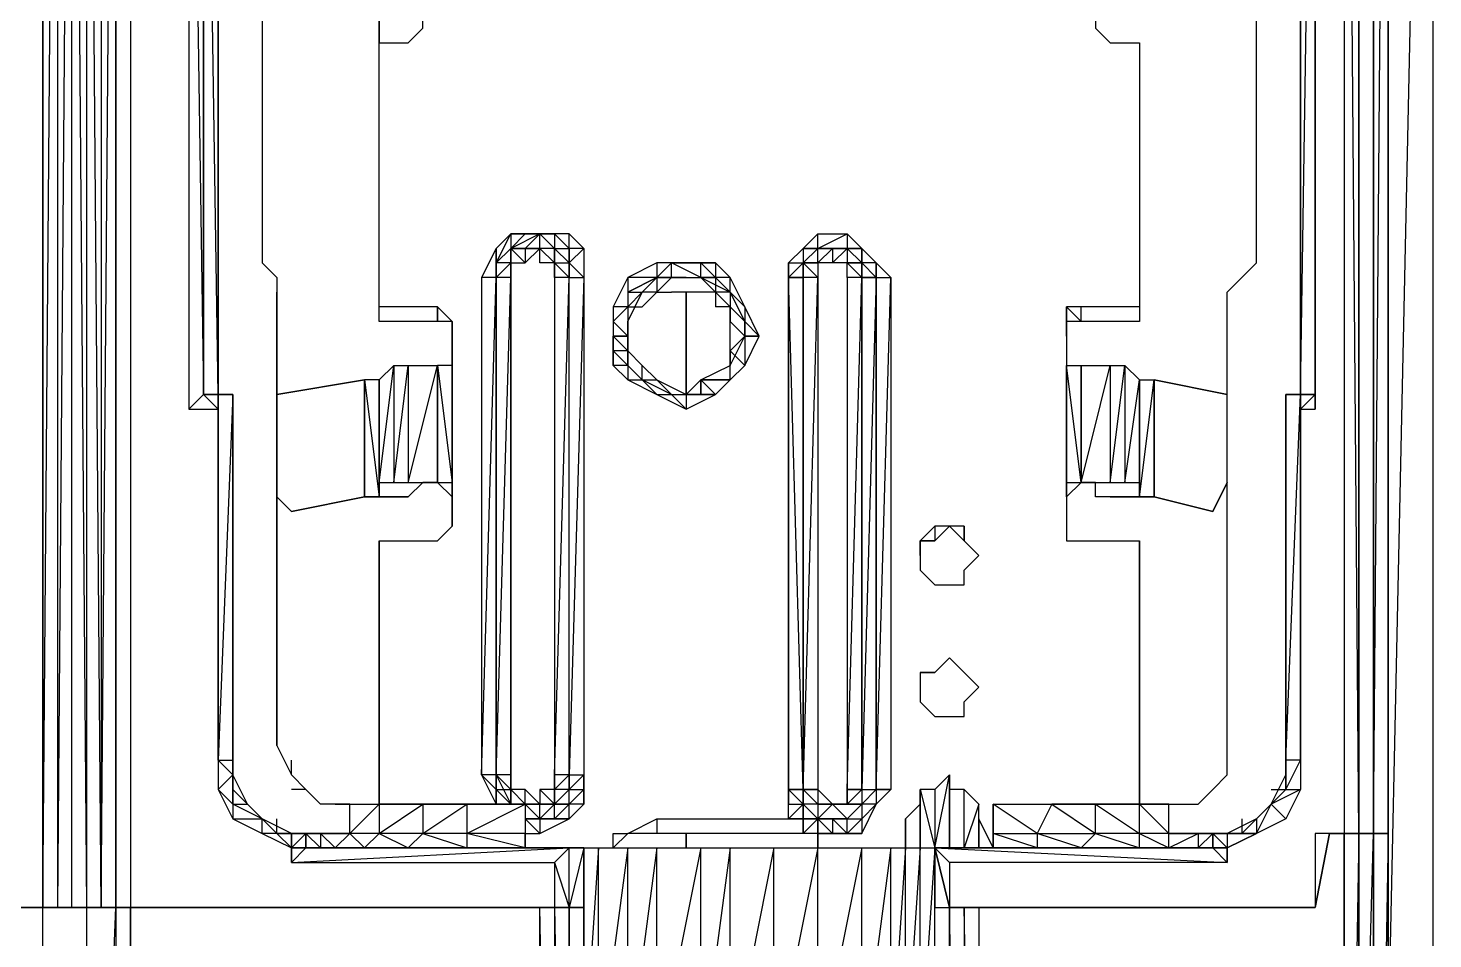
# Model space of a CAD drawing. Extents: x 0 to 105, y 0 to 125.
# Drawn here: x 68.74 to 105.41, y 72.91 to 96.67 of the extents above; entities that cross this region are included whole.
import ezdxf

# ---------------------------------------------------------------- set-up
doc = ezdxf.new("R2010")
doc.units = 0

# ---------------------------------------------------------------- blocks, each defined once
blk = doc.blocks.new('cvs-03')
at = {"extrusion": (0, -2e-16, -1), "flags": 128}
for points in [[(24222.164, 27537.433), (24222.546, 27537.433), (24222.546, 27535.906), (24222.546, 27488.535), (24222.927, 27488.535)], [(24222.164, 27536.669), (24221.782, 27537.051), (24221.782, 27535.906), (24221.782, 27488.535), (24221.782, 27482.787), (24221.782, 27488.535), (24222.164, 27488.535), (24221.782, 27535.906), (24222.164, 27535.906), (24221.782, 27535.906), (24221.782, 27537.051), (24222.164, 27537.051), (24221.782, 27537.051), (24220.615, 27537.051), (24220.615, 27537.433), (24222.164, 27537.433), (24220.615, 27537.433)], [(24220.615, 27537.433), (24220.615, 27537.051), (24220.615, 27482.787), (24221.782, 27482.787), (24221.782, 27537.051), (24221.782, 27524.052)], [(24220.615, 27537.051), (24220.615, 27482.787), (24221.782, 27482.787), (24220.615, 27537.051), (24221.782, 27537.051)], [(24258.041, 27535.524), (24258.041, 27511.075), (24257.659, 27511.075), (24257.659, 27535.906), (24256.896, 27535.906), (24256.896, 27486.604), (24268.368, 27486.604)], [(24254.606, 27535.906), (24254.606, 27486.604), (24254.987, 27486.604)], [(24225.599, 27535.906), (24225.217, 27535.906), (24225.217, 27535.524), (24225.217, 27534.761), (24225.217, 27535.524), (24222.927, 27535.524), (24222.927, 27488.535), (24223.691, 27488.535), (24223.691, 27486.604)], [(24222.164, 27512.22), (24222.164, 27524.052), (24222.164, 27535.906), (24222.164, 27488.535), (24222.164, 27535.906)], [(24256.896, 27486.604), (24256.896, 27534.379), (24254.606, 27534.379)], [(24256.132, 27534.379), (24255.751, 27486.604), (24256.132, 27486.604)], [(24255.369, 27534.379), (24255.369, 27486.604), (24254.987, 27534.379), (24254.987, 27486.604)], [(24245.827, 27526.364), (24245.827, 27525.96), (24246.209, 27526.364), (24246.209, 27525.96), (24246.591, 27525.579), (24253.079, 27525.579), (24253.079, 27499.603), (24252.316, 27499.603), (24252.316, 27490.443), (24252.316, 27489.68), (24251.934, 27488.916), (24251.171, 27488.535), (24250.407, 27488.153), (24250.407, 27487.771), (24243.537, 27487.771), (24243.537, 27486.604), (24243.156, 27486.604)], [(24245.827, 27526.364), (24245.827, 27525.579), (24245.827, 27525.96), (24246.209, 27525.579), (24245.827, 27525.96), (24246.209, 27525.96), (24246.209, 27525.579), (24245.827, 27525.579), (24246.591, 27525.579), (24246.591, 27525.197), (24252.316, 27525.197), (24252.697, 27525.197), (24252.697, 27499.985), (24252.697, 27525.579)], [(24246.591, 27525.579), (24252.697, 27525.579), (24253.079, 27525.579), (24252.697, 27499.985), (24253.079, 27499.603)], [(24252.697, 27499.985), (24252.316, 27499.603), (24252.316, 27499.985), (24252.316, 27525.197)], [(24252.316, 27525.197), (24252.316, 27499.985), (24251.934, 27499.985), (24251.934, 27490.443), (24251.934, 27499.985)], [(24224.072, 27525.197), (24224.072, 27499.985), (24223.691, 27525.197), (24223.691, 27499.985)], [(24250.789, 27518.327), (24251.171, 27517.945), (24251.171, 27517.564), (24251.171, 27503.801), (24251.171, 27503.42), (24250.789, 27503.038), (24250.789, 27502.656)], [(24250.789, 27518.327), (24251.171, 27517.945), (24251.171, 27517.564), (24251.171, 27503.801)], [(24232.087, 27488.153), (24232.087, 27488.535), (24232.087, 27489.298), (24230.561, 27489.298), (24229.416, 27489.298), (24228.271, 27489.298), (24227.507, 27489.298), (24226.744, 27489.298), (24226.362, 27489.68), (24225.981, 27490.061), (24225.981, 27490.825), (24225.981, 27502.656), (24225.599, 27503.038), (24225.217, 27503.42), (24225.217, 27503.801), (24225.217, 27517.564), (24225.217, 27517.945), (24225.599, 27518.327), (24225.981, 27518.327)], [(24225.217, 27503.801), (24225.217, 27517.564), (24225.217, 27517.945), (24225.599, 27518.327), (24225.981, 27518.327)], [(24229.416, 27511.075), (24229.416, 27510.694), (24229.416, 27509.93), (24229.416, 27509.549), (24229.034, 27509.167), (24228.271, 27509.167), (24228.271, 27502.275), (24229.797, 27502.275), (24230.179, 27502.275), (24230.179, 27501.893), (24230.179, 27501.13), (24230.179, 27497.313), (24230.179, 27496.55), (24230.179, 27496.168), (24229.797, 27496.168), (24228.271, 27496.168)], [(24246.209, 27501.893), (24246.591, 27502.275), (24248.117, 27502.275), (24248.117, 27509.167), (24247.354, 27509.167), (24246.972, 27509.549), (24246.972, 27509.93), (24246.972, 27510.694), (24246.972, 27509.93)], [(24246.209, 27501.893), (24246.591, 27501.893), (24248.117, 27501.893), (24248.117, 27502.275), (24248.117, 27509.167)], [(24228.271, 27509.167), (24228.271, 27502.275), (24228.271, 27501.893), (24229.797, 27501.893), (24230.179, 27501.893)], [(24242.774, 27503.801), (24243.156, 27504.183), (24243.919, 27504.183), (24244.301, 27504.183), (24244.682, 27504.183), (24245.064, 27503.801), (24245.446, 27503.038), (24245.446, 27490.061), (24245.064, 27489.298)], [(24244.682, 27504.183), (24244.301, 27504.183), (24244.682, 27503.801)], [(24243.537, 27503.42), (24243.537, 27503.801), (24243.919, 27503.801), (24243.537, 27503.42), (24243.919, 27503.42), (24243.919, 27503.801), (24243.919, 27504.183), (24244.301, 27503.801), (24244.301, 27503.42), (24244.682, 27503.801)], [(24236.286, 27489.298), (24235.904, 27488.916), (24236.667, 27488.916), (24237.049, 27489.298), (24237.049, 27489.68), (24236.667, 27489.68), (24237.049, 27489.68), (24236.667, 27489.298), (24236.667, 27488.916), (24237.049, 27489.298), (24236.667, 27488.916), (24237.049, 27488.916), (24237.049, 27488.535), (24240.866, 27488.535), (24241.629, 27488.535), (24242.011, 27488.153), (24242.011, 27488.535), (24241.629, 27488.535), (24240.866, 27488.916), (24237.049, 27488.916), (24237.431, 27488.916), (24237.431, 27489.298), (24237.431, 27489.68), (24237.431, 27503.038), (24237.431, 27503.42), (24237.049, 27503.801), (24236.667, 27504.183), (24235.904, 27504.183), (24235.522, 27503.801), (24235.141, 27503.42)], [(24237.049, 27503.038), (24237.049, 27503.42), (24236.667, 27503.801), (24237.049, 27503.801), (24236.667, 27503.801), (24236.667, 27504.183), (24235.904, 27504.183), (24235.522, 27503.801), (24235.904, 27504.183), (24235.522, 27503.801)], [(24245.064, 27503.801), (24245.064, 27503.038), (24245.446, 27503.038)], [(24244.682, 27503.42), (24244.682, 27503.801)], [(24244.682, 27503.801), (24244.682, 27503.42), (24244.682, 27503.038), (24244.682, 27503.42), (24244.301, 27503.42), (24243.919, 27503.801), (24244.301, 27503.801)], [(24243.156, 27503.42), (24243.537, 27503.801), (24243.919, 27503.801), (24243.537, 27503.42), (24243.919, 27503.42)], [(24242.774, 27503.801), (24242.774, 27503.038), (24243.156, 27503.42), (24242.774, 27503.801), (24243.156, 27503.801), (24243.156, 27503.42), (24243.156, 27503.038), (24242.774, 27503.038), (24243.156, 27503.42), (24242.774, 27503.038), (24243.156, 27490.061), (24243.156, 27503.038)], [(24235.904, 27503.801), (24235.522, 27503.42), (24235.904, 27503.42), (24235.522, 27503.038), (24235.904, 27503.038), (24235.904, 27503.42), (24236.286, 27503.42), (24236.667, 27503.42), (24237.049, 27503.42), (24237.431, 27503.038)], [(24236.667, 27503.801), (24237.049, 27503.801), (24237.049, 27503.42), (24236.667, 27503.801), (24236.286, 27503.801), (24236.286, 27503.42), (24236.667, 27503.42), (24236.286, 27503.801), (24236.286, 27503.42), (24235.904, 27503.801), (24235.904, 27503.42), (24235.522, 27503.42), (24235.904, 27503.801), (24236.286, 27503.801)], [(24235.904, 27503.801), (24235.522, 27503.42), (24235.141, 27503.038), (24235.522, 27503.038), (24235.141, 27503.038), (24235.141, 27489.68), (24234.759, 27503.038), (24234.759, 27489.68)], [(24244.682, 27503.42), (24245.064, 27503.038)], [(24238.957, 27501.893), (24238.576, 27501.511), (24238.194, 27501.511), (24238.576, 27502.275), (24238.576, 27501.893), (24238.957, 27502.656), (24238.576, 27502.275), (24238.957, 27503.038), (24239.339, 27503.42), (24240.102, 27503.42), (24240.866, 27503.42), (24241.629, 27503.038), (24242.011, 27502.275), (24242.011, 27501.511), (24242.011, 27500.748), (24241.629, 27500.366), (24240.866, 27499.985), (24240.102, 27499.603), (24239.339, 27499.985), (24238.957, 27500.366), (24238.576, 27500.748), (24238.957, 27500.366), (24238.957, 27501.13), (24238.957, 27500.748), (24238.576, 27501.511)], [(24240.866, 27503.038), (24241.247, 27502.656), (24240.866, 27503.038), (24240.484, 27503.038), (24240.484, 27503.42), (24240.866, 27503.42), (24240.866, 27503.038), (24241.629, 27503.038), (24241.629, 27502.656), (24241.247, 27502.656), (24241.629, 27502.275), (24241.247, 27502.656), (24241.629, 27502.275)], [(24239.721, 27503.038), (24239.721, 27503.42), (24240.102, 27503.42), (24240.484, 27503.42), (24240.866, 27503.038), (24240.866, 27502.656)], [(24240.102, 27503.038), (24240.484, 27503.038), (24239.721, 27503.038), (24240.484, 27503.42), (24239.721, 27503.42), (24239.339, 27503.42), (24239.339, 27503.038), (24239.721, 27503.42), (24239.339, 27503.038), (24239.721, 27503.038), (24239.339, 27503.038), (24239.339, 27502.656), (24239.721, 27502.656)], [(24237.431, 27503.42), (24237.049, 27503.42)], [(24236.667, 27503.42), (24236.667, 27503.038)], [(24235.522, 27503.42), (24235.141, 27503.038), (24234.759, 27503.038), (24235.141, 27503.42)], [(24243.156, 27503.038), (24243.537, 27503.038), (24243.537, 27490.061), (24243.537, 27489.68), (24243.919, 27489.68), (24243.919, 27489.298), (24244.301, 27489.68), (24244.682, 27489.68), (24244.301, 27489.298), (24244.301, 27489.68)], [(24242.774, 27503.038), (24242.774, 27490.061), (24242.774, 27489.298), (24243.156, 27489.298), (24243.156, 27489.68), (24243.156, 27490.061), (24242.774, 27490.061), (24243.156, 27489.68)], [(24241.629, 27503.038), (24241.629, 27502.275), (24241.247, 27502.275)], [(24240.866, 27503.038), (24240.102, 27503.038), (24240.484, 27503.038), (24240.866, 27502.656), (24240.484, 27502.656)], [(24240.102, 27503.038), (24239.721, 27503.038), (24238.957, 27502.656), (24239.339, 27502.656), (24239.339, 27502.275)], [(24239.339, 27502.656), (24239.721, 27503.038), (24239.339, 27502.656), (24238.957, 27502.275), (24238.576, 27501.893), (24238.957, 27502.656), (24238.576, 27501.893), (24238.576, 27501.511)], [(24239.339, 27503.038), (24238.957, 27502.656), (24239.339, 27502.656), (24238.957, 27502.275)], [(24239.339, 27503.038), (24238.957, 27502.656), (24238.957, 27502.275), (24239.339, 27502.275)], [(24237.049, 27503.038), (24237.049, 27489.68), (24237.431, 27503.038), (24237.431, 27489.68)], [(24235.904, 27489.298), (24235.904, 27489.68), (24235.904, 27489.298), (24236.286, 27489.298), (24236.667, 27489.298), (24236.286, 27489.298), (24236.667, 27489.68), (24236.667, 27489.298), (24237.049, 27489.298), (24237.049, 27489.68), (24237.049, 27503.038)], [(24241.629, 27502.656), (24241.629, 27502.275), (24241.629, 27501.893), (24241.629, 27501.511), (24241.629, 27501.893), (24241.629, 27501.511), (24241.629, 27501.13), (24241.629, 27500.748), (24242.011, 27500.748), (24242.011, 27501.13), (24242.011, 27501.511), (24242.011, 27501.13), (24241.629, 27500.748)], [(24240.866, 27502.656), (24241.247, 27502.275)], [(24240.102, 27502.656), (24240.484, 27502.656)], [(24239.721, 27502.656), (24240.102, 27502.656)], [(24238.957, 27502.656), (24238.957, 27501.893), (24238.957, 27502.275)], [(24225.981, 27490.825), (24225.981, 27502.656)], [(24246.591, 27502.275), (24246.591, 27501.893)], [(24246.591, 27502.275), (24246.209, 27501.893), (24246.209, 27501.511), (24246.209, 27501.893)], [(24242.011, 27501.893), (24241.629, 27502.275), (24241.629, 27501.511), (24241.629, 27501.893)], [(24230.179, 27501.893), (24230.179, 27502.275), (24229.797, 27501.893), (24229.797, 27502.275)], [(24241.629, 27501.511), (24241.629, 27501.893), (24241.629, 27501.13), (24241.247, 27500.748), (24240.866, 27500.366), (24240.102, 27499.985), (24239.721, 27500.366), (24238.957, 27500.748), (24238.957, 27501.13), (24238.957, 27501.893)], [(24238.576, 27501.511), (24238.576, 27501.893), (24238.194, 27501.511)], [(24230.179, 27501.893), (24230.179, 27501.13), (24230.179, 27500.748), (24229.797, 27500.748), (24229.034, 27500.748), (24228.652, 27500.748), (24228.271, 27500.366), (24228.271, 27497.313)], [(24241.629, 27500.748), (24241.629, 27501.13), (24241.629, 27501.511), (24242.011, 27501.511), (24241.629, 27501.13), (24242.011, 27501.13)], [(24241.629, 27501.511), (24241.629, 27501.13), (24241.629, 27500.748)], [(24238.957, 27501.13), (24238.576, 27501.511)], [(24238.957, 27501.13), (24238.957, 27501.511)], [(24238.576, 27501.511), (24238.576, 27500.748)], [(24248.117, 27497.313), (24248.117, 27500.366), (24248.117, 27497.695), (24247.736, 27500.748), (24247.736, 27497.695), (24247.354, 27500.748), (24247.354, 27497.695), (24246.591, 27500.748), (24246.591, 27497.695)], [(24247.354, 27497.313), (24248.117, 27497.313), (24248.117, 27500.366), (24247.736, 27500.748), (24247.354, 27500.748), (24246.591, 27500.748), (24246.591, 27497.695), (24246.591, 27500.748)], [(24246.209, 27500.748), (24246.209, 27497.313)], [(24241.247, 27500.366), (24241.247, 27500.748)], [(24229.797, 27497.695), (24230.179, 27497.313), (24230.179, 27500.748), (24230.179, 27497.695)], [(24229.797, 27500.748), (24229.797, 27497.695), (24230.179, 27500.748)], [(24229.797, 27497.695), (24229.034, 27500.748), (24229.034, 27497.695), (24228.652, 27500.748), (24228.652, 27497.695), (24228.271, 27500.366), (24228.271, 27497.695)], [(24248.499, 27500.366), (24248.499, 27497.313)], [(24240.484, 27499.985), (24241.247, 27500.366)], [(24240.484, 27499.985), (24240.102, 27499.985), (24239.721, 27499.985), (24239.721, 27500.366), (24239.721, 27499.985), (24240.102, 27499.985), (24239.339, 27499.985), (24240.102, 27499.985)], [(24238.957, 27500.366), (24239.721, 27500.366), (24239.339, 27500.366)], [(24228.271, 27497.313), (24228.271, 27500.366), (24227.889, 27500.366)], [(24228.271, 27497.313), (24227.889, 27500.366), (24227.889, 27497.313)], [(24222.164, 27500.366), (24222.164, 27488.535), (24222.546, 27488.535), (24222.164, 27488.535), (24221.782, 27488.535)], [(24252.316, 27499.985), (24251.934, 27499.985), (24252.697, 27499.985)], [(24251.934, 27499.985), (24251.934, 27490.443)], [(24248.499, 27497.313), (24248.117, 27497.313)], [(24248.117, 27497.313), (24247.736, 27497.313), (24248.117, 27497.313), (24247.736, 27497.313), (24247.354, 27497.313), (24247.736, 27497.313)], [(24230.179, 27497.313), (24230.179, 27496.55)], [(24228.271, 27497.313), (24228.652, 27497.313), (24229.034, 27497.313)], [(24248.117, 27496.168), (24248.117, 27489.298), (24248.117, 27496.168), (24246.591, 27496.168), (24246.209, 27496.55)], [(24232.851, 27496.55), (24232.851, 27496.168), (24233.232, 27496.55), (24232.851, 27496.168), (24232.469, 27495.786)], [(24232.469, 27492.351), (24232.851, 27492.733), (24233.232, 27493.115), (24232.851, 27492.733)], [(24233.996, 27492.733), (24233.996, 27492.351)], [(24250.789, 27490.825), (24250.407, 27490.061), (24250.407, 27490.443)], [(24251.171, 27488.535), (24251.171, 27488.916), (24251.934, 27489.298), (24251.552, 27489.298), (24251.934, 27490.061), (24251.934, 27489.68), (24251.934, 27490.443), (24251.934, 27490.061), (24251.934, 27489.298), (24251.934, 27488.916), (24251.171, 27488.916), (24251.552, 27489.298)], [(24225.981, 27490.061), (24225.981, 27490.443)], [(24224.836, 27489.68), (24224.454, 27489.68), (24224.454, 27490.443), (24224.454, 27490.061), (24224.454, 27489.68), (24224.836, 27489.298)], [(24224.072, 27490.443), (24224.072, 27489.68), (24224.454, 27488.916)], [(24250.407, 27490.061), (24250.026, 27489.68)], [(24245.446, 27490.061), (24245.064, 27489.68)], [(24244.682, 27490.061), (24244.682, 27489.68), (24244.682, 27489.298), (24245.064, 27489.68)], [(24243.537, 27489.298), (24243.156, 27489.298), (24243.156, 27489.68), (24243.537, 27489.298), (24243.156, 27489.68), (24243.537, 27489.68), (24243.537, 27490.061)], [(24243.156, 27488.916), (24243.156, 27489.298), (24243.156, 27490.061), (24243.156, 27489.68), (24242.774, 27489.68), (24243.156, 27489.298), (24242.774, 27489.68)], [(24250.026, 27488.535), (24249.644, 27488.535), (24248.881, 27488.535), (24249.644, 27488.535), (24248.881, 27488.535), (24248.881, 27489.298), (24249.262, 27489.298), (24249.644, 27489.298), (24250.026, 27489.68), (24250.407, 27489.68)], [(24245.064, 27489.68), (24244.682, 27489.298), (24244.682, 27489.68), (24244.301, 27489.298), (24243.919, 27488.916), (24243.919, 27489.298)], [(24237.431, 27489.68), (24237.049, 27489.68), (24237.049, 27489.298)], [(24235.522, 27489.68), (24235.522, 27489.298), (24235.904, 27488.916), (24235.522, 27489.298), (24235.522, 27488.916), (24235.904, 27488.535)], [(24235.522, 27489.68), (24235.904, 27489.68)], [(24235.522, 27489.68), (24235.522, 27489.298), (24235.141, 27489.68), (24235.141, 27489.298)], [(24235.522, 27489.68), (24235.141, 27489.68), (24235.141, 27489.298), (24234.759, 27489.68)], [(24233.614, 27489.68), (24233.996, 27489.68), (24233.996, 27489.298), (24234.377, 27488.916)], [(24233.996, 27488.153), (24233.996, 27489.298), (24233.996, 27488.153), (24233.996, 27489.68), (24233.614, 27488.153)], [(24232.469, 27488.916), (24232.469, 27488.153), (24232.469, 27489.298), (24232.851, 27488.153), (24232.851, 27489.68), (24233.232, 27489.68)], [(24232.087, 27488.153), (24232.469, 27488.916), (24232.469, 27489.298), (24232.851, 27489.68)], [(24249.262, 27489.298), (24248.881, 27489.298), (24248.117, 27489.298), (24246.972, 27489.298), (24245.827, 27489.298), (24244.301, 27489.298), (24244.301, 27488.535), (24245.827, 27488.535), (24244.301, 27489.298), (24245.827, 27489.298), (24245.827, 27488.535), (24246.972, 27488.535), (24245.827, 27489.298), (24246.972, 27489.298), (24246.972, 27488.535), (24248.117, 27488.535), (24246.972, 27489.298), (24248.117, 27489.298), (24248.117, 27488.535), (24248.881, 27488.535), (24249.262, 27488.153), (24248.881, 27488.153), (24249.644, 27488.153), (24249.262, 27488.153), (24248.881, 27488.153), (24248.117, 27488.153)], [(24244.301, 27489.298), (24244.301, 27488.535), (24244.301, 27488.153), (24244.301, 27488.535), (24244.301, 27488.153), (24245.827, 27488.153), (24244.301, 27488.153), (24245.827, 27488.153)], [(24244.301, 27488.535), (24243.919, 27488.535), (24243.156, 27488.916), (24242.774, 27489.298)], [(24243.919, 27488.916), (24243.156, 27488.916), (24243.537, 27488.916), (24243.537, 27489.298)], [(24243.537, 27489.298), (24243.156, 27489.298), (24243.537, 27488.916)], [(24235.904, 27488.535), (24235.904, 27488.916), (24236.286, 27488.916), (24235.904, 27488.916), (24235.522, 27488.916), (24235.522, 27488.535), (24235.141, 27489.298), (24235.522, 27489.298), (24235.522, 27488.916), (24235.141, 27489.298), (24235.522, 27488.916)], [(24235.904, 27489.298), (24236.286, 27489.298)], [(24232.087, 27489.298), (24230.561, 27489.298), (24229.416, 27488.535), (24229.416, 27489.298), (24230.561, 27489.298), (24230.942, 27488.535), (24232.087, 27489.298), (24232.087, 27488.535)], [(24226.362, 27488.535), (24226.744, 27488.153), (24227.507, 27488.153), (24226.744, 27488.535), (24227.507, 27488.535), (24227.507, 27489.298)], [(24226.362, 27488.535), (24225.981, 27488.535), (24225.599, 27488.535), (24225.217, 27488.916), (24225.981, 27488.535), (24225.217, 27488.535), (24224.836, 27489.298)], [(24225.599, 27488.916), (24225.599, 27488.535), (24224.836, 27489.298), (24225.217, 27488.916), (24225.217, 27488.535), (24225.981, 27488.535), (24226.362, 27488.535)], [(24224.836, 27489.298), (24225.217, 27488.916)], [(24224.836, 27489.298), (24224.454, 27488.916), (24225.217, 27488.535)], [(24250.789, 27488.535), (24250.407, 27488.535), (24250.407, 27488.153), (24250.789, 27488.535), (24250.789, 27488.916)], [(24243.919, 27488.916), (24244.301, 27488.916)], [(24240.866, 27488.916), (24240.866, 27488.535), (24241.629, 27488.535), (24242.011, 27488.153), (24242.011, 27488.535)], [(24236.667, 27488.916), (24236.667, 27488.535), (24236.667, 27488.153)], [(24236.286, 27488.916), (24235.904, 27488.535)], [(24250.026, 27488.153), (24250.026, 27488.535), (24250.407, 27488.535), (24250.026, 27488.535)], [(24250.026, 27488.535), (24250.026, 27488.153), (24249.644, 27488.153), (24242.774, 27488.153), (24242.392, 27488.153), (24241.629, 27488.153), (24240.866, 27488.153), (24239.721, 27488.153), (24238.957, 27488.153), (24237.812, 27488.153), (24236.667, 27488.153), (24235.522, 27488.153), (24234.759, 27488.153), (24234.377, 27488.153), (24233.996, 27488.153), (24233.614, 27488.153), (24226.744, 27488.153)], [(24249.644, 27488.153), (24249.262, 27488.153), (24249.644, 27488.535), (24249.644, 27488.153), (24250.026, 27488.153), (24249.644, 27488.153), (24250.026, 27488.535), (24249.644, 27488.535), (24248.881, 27488.535), (24248.499, 27488.153), (24248.117, 27488.153), (24249.262, 27488.153), (24248.499, 27488.153), (24248.117, 27488.535), (24247.354, 27488.153), (24246.972, 27488.153), (24248.499, 27488.153), (24247.354, 27488.153), (24246.972, 27488.535), (24245.827, 27488.153), (24247.354, 27488.153), (24245.827, 27488.153), (24246.972, 27488.153)], [(24222.927, 27488.535), (24222.546, 27488.535), (24222.546, 27465.971), (24222.546, 27488.535), (24222.927, 27465.971), (24222.927, 27488.535), (24223.309, 27488.535), (24223.691, 27486.604), (24232.469, 27486.604)], [(24232.087, 27488.535), (24230.942, 27488.535), (24230.942, 27488.153)], [(24226.362, 27488.535), (24226.744, 27488.535), (24226.744, 27488.153), (24227.126, 27488.153), (24227.507, 27488.153), (24227.507, 27488.535), (24228.271, 27488.535), (24227.507, 27488.153), (24228.271, 27488.153), (24227.507, 27488.153), (24228.652, 27488.153), (24227.507, 27488.153), (24227.889, 27488.153)], [(24226.362, 27488.535), (24225.981, 27488.535)], [(24222.927, 27488.535), (24222.546, 27488.535), (24222.164, 27488.535), (24221.782, 27488.535), (24221.782, 27465.971)], [(24222.546, 27474.772), (24222.164, 27488.535), (24221.782, 27488.535), (24222.164, 27465.971), (24222.164, 27488.535), (24222.546, 27488.535), (24222.546, 27465.971), (24222.164, 27465.971), (24222.546, 27465.59), (24222.164, 27465.59), (24222.164, 27465.971), (24222.164, 27465.59)], [(24250.407, 27488.153), (24250.026, 27488.153), (24250.407, 27487.771), (24250.026, 27488.153), (24250.407, 27487.771), (24243.156, 27488.153), (24243.537, 27487.771), (24243.156, 27486.604)], [(24250.026, 27488.153), (24243.156, 27488.153)], [(24242.774, 27488.153), (24243.156, 27486.604), (24243.156, 27488.153), (24242.774, 27488.153), (24250.026, 27488.153)], [(24243.156, 27482.405), (24242.774, 27482.405), (24242.774, 27486.604), (24242.774, 27488.153), (24242.774, 27486.604), (24242.774, 27482.405)], [(24242.774, 27486.604), (24242.774, 27488.153)], [(24242.392, 27482.405), (24242.392, 27488.153), (24241.629, 27488.153), (24242.392, 27482.405)], [(24241.629, 27482.405), (24241.629, 27488.153), (24240.866, 27488.153), (24241.629, 27482.405)], [(24240.866, 27482.405), (24240.866, 27488.153), (24239.721, 27488.153), (24240.866, 27482.405)], [(24239.721, 27482.405), (24239.721, 27488.153), (24238.957, 27488.153), (24239.721, 27482.405)], [(24238.957, 27482.405), (24238.957, 27488.153), (24237.812, 27488.153), (24238.957, 27482.405)], [(24237.812, 27482.405), (24237.812, 27488.153), (24236.667, 27488.153), (24237.812, 27482.405)], [(24236.667, 27482.405), (24236.667, 27488.153), (24235.522, 27488.153), (24236.667, 27482.405)], [(24235.522, 27482.405), (24235.522, 27488.153), (24234.759, 27488.153), (24235.522, 27482.405)], [(24234.759, 27482.405), (24234.759, 27488.153), (24234.377, 27488.153), (24234.759, 27482.405)], [(24234.377, 27482.405), (24234.377, 27488.153), (24233.996, 27488.153), (24234.377, 27482.405)], [(24233.996, 27482.405), (24233.996, 27488.153), (24233.614, 27488.153), (24233.996, 27482.405)], [(24233.614, 27488.153), (24233.232, 27486.604)], [(24233.614, 27488.153), (24233.232, 27487.771), (24233.232, 27486.604)], [(24226.362, 27488.153), (24226.744, 27488.153), (24226.362, 27488.153), (24225.981, 27487.771), (24233.232, 27487.771)], [(24225.981, 27488.153), (24225.981, 27487.771)], [(24243.156, 27486.604), (24243.537, 27486.604), (24254.606, 27486.604), (24254.987, 27486.604), (24255.369, 27486.604), (24255.751, 27486.604), (24256.132, 27486.604), (24256.514, 27486.604), (24256.896, 27486.604), (24268.368, 27486.604), (24268.75, 27486.604)], [(24268.368, 27465.971), (24268.368, 27486.604), (24267.986, 27486.604), (24267.605, 27486.604), (24256.896, 27486.604), (24255.751, 27486.604), (24254.987, 27486.604), (24254.606, 27486.604), (24243.919, 27486.604), (24243.537, 27486.604), (24243.156, 27486.604)], [(24261.857, 27465.208), (24261.857, 27465.59), (24261.857, 27465.971), (24256.896, 27465.971), (24256.896, 27486.604), (24267.605, 27486.604)], [(24256.896, 27466.735), (24256.514, 27465.208), (24256.896, 27465.208), (24256.896, 27465.59), (24256.896, 27465.971), (24256.896, 27486.604), (24255.751, 27486.604)], [(24254.987, 27465.208), (24254.606, 27465.208), (24254.606, 27465.59), (24254.606, 27465.971), (24254.606, 27486.604), (24254.987, 27486.604), (24254.987, 27465.208), (24255.751, 27465.208), (24255.751, 27467.139), (24256.514, 27467.139), (24255.751, 27465.208), (24256.514, 27465.208), (24256.514, 27467.139), (24256.896, 27467.139), (24256.514, 27467.139), (24255.751, 27467.139)], [(24254.606, 27486.604), (24254.987, 27486.604), (24255.369, 27486.604)], [(24243.537, 27486.604), (24254.606, 27486.604)], [(24243.919, 27465.59), (24254.606, 27465.208), (24254.606, 27465.59), (24243.919, 27465.59), (24243.919, 27465.971), (24243.919, 27486.604), (24254.606, 27486.604), (24254.606, 27465.971)], [(24248.499, 27486.604), (24248.117, 27486.604)], [(24233.232, 27482.405), (24233.614, 27482.405), (24233.614, 27486.604), (24233.232, 27486.604)], [(24233.614, 27482.405), (24233.614, 27486.604)], [(24233.232, 27465.971), (24233.232, 27465.59), (24232.851, 27465.208), (24233.614, 27465.59), (24233.232, 27465.59), (24233.232, 27465.971), (24233.232, 27465.59), (24232.851, 27465.208), (24232.469, 27465.208), (24232.851, 27465.208), (24233.232, 27465.59), (24233.232, 27465.971), (24232.851, 27465.971), (24233.232, 27486.604), (24232.851, 27486.604), (24232.851, 27465.971), (24232.469, 27465.971), (24232.851, 27486.604), (24232.469, 27486.604), (24232.469, 27465.971)], [(24233.232, 27486.604), (24232.851, 27486.604), (24232.469, 27486.604), (24223.691, 27486.604)]]:
    blk.add_lwpolyline(points, dxfattribs=at)
for points in [[(24222.546, 27488.535), (24222.546, 27535.906)], [(24222.546, 27488.535), (24222.546, 27535.906)], [(24222.546, 27488.535), (24222.546, 27535.906)], [(24222.164, 27535.906), (24222.164, 27488.535), (24222.164, 27535.906)], [(24222.164, 27535.906), (24222.164, 27512.22), (24222.164, 27500.366)], [(24221.782, 27488.535), (24221.782, 27535.906)], [(24222.927, 27488.535), (24222.546, 27488.535), (24222.927, 27535.524)], [(24256.896, 27486.604), (24256.514, 27534.379), (24256.514, 27486.604)], [(24256.514, 27486.604), (24256.132, 27486.604), (24256.132, 27534.379)], [(24255.751, 27486.604), (24255.369, 27486.604), (24255.751, 27534.379)], [(24254.987, 27486.604), (24254.987, 27534.379)], [(24223.691, 27499.985), (24223.691, 27525.579), (24223.691, 27499.985)], [(24223.691, 27525.579), (24223.691, 27499.603), (24223.691, 27525.579)], [(24252.697, 27499.985), (24252.697, 27525.197)], [(24252.697, 27525.197), (24252.697, 27499.985), (24252.316, 27499.985), (24252.697, 27525.197)], [(24252.316, 27499.985), (24252.316, 27525.197)], [(24224.072, 27525.197), (24224.072, 27499.985), (24224.072, 27525.197)], [(24224.072, 27525.197), (24224.072, 27499.985), (24224.072, 27525.197)], [(24252.316, 27519.854), (24252.316, 27499.985)], [(24248.117, 27509.167), (24248.117, 27511.075), (24248.117, 27509.167)], [(24244.682, 27503.801), (24245.064, 27503.42), (24244.682, 27504.183), (24244.682, 27503.801), (24245.064, 27503.42)], [(24244.682, 27503.801), (24244.301, 27504.183), (24244.682, 27503.801), (24244.301, 27504.183), (24243.919, 27504.183)], [(24244.301, 27504.183), (24243.919, 27504.183), (24244.301, 27504.183), (24243.919, 27504.183)], [(24243.537, 27503.801), (24243.919, 27504.183)], [(24243.537, 27503.801), (24243.919, 27504.183)], [(24243.537, 27503.801), (24243.156, 27503.801), (24243.156, 27503.42), (24243.537, 27503.801), (24243.156, 27503.801), (24243.537, 27504.183), (24243.156, 27503.801), (24243.156, 27504.183), (24243.537, 27504.183), (24243.919, 27504.183), (24243.537, 27504.183)], [(24236.667, 27503.801), (24235.904, 27504.183), (24235.904, 27503.801), (24236.667, 27503.801)], [(24245.064, 27503.801), (24245.064, 27503.038), (24245.064, 27503.42), (24245.064, 27503.801)], [(24244.682, 27503.42), (24244.682, 27503.801)], [(24244.682, 27503.801), (24244.301, 27503.801)], [(24244.301, 27503.801), (24243.919, 27503.801)], [(24243.537, 27503.42), (24243.156, 27503.42), (24243.537, 27503.801)], [(24243.156, 27503.42), (24243.156, 27503.038), (24243.156, 27503.42), (24243.156, 27503.801), (24243.156, 27503.42)], [(24237.049, 27503.42), (24236.667, 27503.42), (24236.667, 27503.801), (24237.049, 27503.42)], [(24237.049, 27503.801), (24237.049, 27503.42), (24236.667, 27503.801), (24237.049, 27503.801)], [(24236.286, 27503.801), (24235.904, 27503.801), (24236.667, 27503.801)], [(24236.286, 27503.801), (24235.904, 27503.801)], [(24235.522, 27503.42), (24235.904, 27503.801), (24235.522, 27503.42), (24235.522, 27503.038)], [(24235.904, 27503.801), (24235.522, 27503.801), (24235.904, 27503.801)], [(24235.522, 27503.801), (24235.522, 27503.42), (24235.522, 27503.801), (24235.141, 27503.42), (24235.522, 27503.801)], [(24245.064, 27503.42), (24245.064, 27503.038), (24245.064, 27503.42)], [(24245.064, 27503.038), (24244.682, 27503.42), (24245.064, 27503.42)], [(24244.682, 27503.038), (24245.064, 27503.038), (24244.682, 27503.42)], [(24243.537, 27503.038), (24243.537, 27503.42)], [(24243.537, 27490.061), (24243.156, 27503.038), (24243.537, 27503.42), (24243.537, 27503.038)], [(24243.156, 27503.42), (24243.156, 27503.038)], [(24237.431, 27503.42), (24237.431, 27503.038)], [(24237.431, 27503.038), (24237.049, 27503.038), (24237.431, 27503.038), (24237.049, 27503.038), (24237.049, 27503.42)], [(24237.049, 27503.42), (24237.049, 27503.038)], [(24237.049, 27503.42), (24236.667, 27503.038), (24237.049, 27503.038)], [(24235.522, 27503.42), (24235.522, 27503.038), (24235.522, 27503.42)], [(24235.522, 27503.42), (24235.141, 27503.038), (24235.141, 27503.42)], [(24235.141, 27503.038), (24235.141, 27503.42), (24235.141, 27503.038)], [(24245.064, 27503.038), (24245.064, 27490.061), (24245.446, 27490.061)], [(24245.064, 27503.038), (24245.064, 27490.061)], [(24244.682, 27503.038), (24244.682, 27490.061), (24245.064, 27490.061)], [(24245.064, 27490.061), (24245.064, 27503.038)], [(24245.064, 27503.038), (24245.064, 27490.061)], [(24244.682, 27490.061), (24244.682, 27503.038)], [(24241.629, 27502.656), (24240.866, 27503.038)], [(24241.247, 27502.656), (24240.866, 27503.038), (24240.866, 27502.656), (24241.247, 27502.656)], [(24240.484, 27503.038), (24240.866, 27503.038), (24240.484, 27503.038)], [(24240.102, 27503.038), (24240.484, 27503.038), (24240.102, 27503.038)], [(24239.339, 27503.038), (24238.957, 27502.656), (24238.957, 27503.038)], [(24237.049, 27503.038), (24237.049, 27489.68), (24237.049, 27503.038)], [(24237.049, 27489.68), (24237.049, 27503.038)], [(24236.667, 27489.68), (24237.049, 27489.68), (24236.667, 27503.038)], [(24235.904, 27489.68), (24235.522, 27503.038), (24235.904, 27503.038)], [(24235.522, 27489.68), (24235.141, 27489.68), (24235.141, 27503.038), (24235.522, 27489.68), (24235.522, 27503.038)], [(24250.789, 27490.825), (24250.789, 27502.656)], [(24241.247, 27502.656), (24241.629, 27502.275)], [(24241.629, 27501.893), (24241.247, 27502.656), (24241.629, 27502.275), (24241.629, 27501.893)], [(24240.102, 27502.656), (24240.102, 27499.985)], [(24246.591, 27501.893), (24246.591, 27502.275)], [(24242.011, 27502.275), (24242.011, 27501.893), (24242.011, 27501.511), (24241.629, 27501.511), (24242.011, 27501.893), (24241.629, 27502.275)], [(24246.209, 27501.893), (24246.209, 27501.13)], [(24238.957, 27501.893), (24238.576, 27501.511)], [(24238.576, 27501.893), (24238.576, 27501.511), (24238.576, 27501.893)], [(24230.179, 27501.511), (24230.179, 27501.893)], [(24238.957, 27500.366), (24238.957, 27500.748), (24238.957, 27501.13), (24238.576, 27501.511), (24238.957, 27501.13), (24238.576, 27500.748)], [(24238.576, 27500.748), (24238.194, 27501.511), (24238.576, 27501.511)], [(24246.209, 27500.748), (24246.209, 27497.313), (24246.209, 27501.13), (24246.209, 27500.748)], [(24241.629, 27501.13), (24241.629, 27500.748)], [(24246.591, 27500.748), (24246.209, 27497.695), (24246.209, 27500.748), (24246.591, 27500.748)], [(24241.629, 27500.366), (24241.247, 27500.366), (24241.629, 27500.748)], [(24240.866, 27499.985), (24240.484, 27499.985), (24241.247, 27500.366), (24241.629, 27500.748), (24241.247, 27500.366)], [(24230.179, 27500.748), (24230.179, 27497.313), (24230.179, 27500.748)], [(24229.797, 27497.695), (24229.797, 27500.748), (24229.797, 27497.695)], [(24248.499, 27500.366), (24248.499, 27497.313), (24248.499, 27500.366), (24250.789, 27499.985)], [(24248.499, 27500.366), (24248.499, 27497.313)], [(24248.499, 27500.366), (24248.117, 27497.313), (24248.117, 27500.366), (24248.499, 27500.366)], [(24248.117, 27497.313), (24248.117, 27500.366)], [(24240.484, 27499.985), (24241.247, 27500.366), (24240.866, 27500.366)], [(24240.102, 27499.985), (24239.721, 27500.366), (24239.339, 27499.985), (24240.102, 27499.985)], [(24239.339, 27499.985), (24238.957, 27500.366), (24239.721, 27500.366), (24239.339, 27500.366), (24238.957, 27500.366)], [(24228.271, 27497.313), (24228.271, 27500.366)], [(24228.271, 27500.366), (24228.271, 27497.313), (24228.271, 27500.366)], [(24228.271, 27497.313), (24228.271, 27500.366), (24228.271, 27497.313)], [(24227.889, 27500.366), (24227.889, 27497.313), (24227.889, 27500.366)], [(24227.889, 27500.366), (24227.889, 27497.313)], [(24225.981, 27499.985), (24227.889, 27500.366)], [(24252.316, 27499.985), (24252.697, 27499.985)], [(24251.934, 27499.985), (24252.697, 27499.985)], [(24251.934, 27499.985), (24252.316, 27499.985)], [(24251.934, 27499.985), (24252.316, 27499.985)], [(24252.316, 27490.443), (24252.316, 27499.985)], [(24251.934, 27499.985), (24252.316, 27490.443), (24251.934, 27490.443)], [(24251.934, 27490.443), (24251.934, 27499.985)], [(24240.102, 27499.603), (24240.484, 27499.985), (24240.102, 27499.985)], [(24224.454, 27499.985), (24224.454, 27490.443), (24224.454, 27499.985), (24224.454, 27490.443)], [(24224.454, 27499.985), (24224.454, 27490.443), (24224.454, 27499.985), (24224.072, 27499.985)], [(24224.454, 27499.985), (24224.454, 27490.443), (24224.072, 27499.985), (24224.454, 27499.985)], [(24224.072, 27499.985), (24224.454, 27499.985), (24224.072, 27499.985)], [(24224.454, 27499.985), (24224.072, 27499.985)], [(24224.454, 27499.985), (24223.691, 27499.985), (24224.072, 27499.985)], [(24224.072, 27499.985), (24224.072, 27490.443), (24224.072, 27499.603), (24224.072, 27499.985)], [(24223.691, 27499.985), (24224.072, 27499.985), (24223.691, 27499.985)], [(24224.072, 27499.603), (24223.691, 27499.603), (24223.691, 27499.985)], [(24246.591, 27497.695), (24246.972, 27497.695), (24247.354, 27497.313), (24248.117, 27497.313), (24248.117, 27497.695), (24247.736, 27497.695), (24247.354, 27497.695)], [(24246.591, 27497.695), (24246.209, 27497.695), (24246.209, 27497.313)], [(24246.209, 27497.695), (24246.209, 27497.313)], [(24230.179, 27497.695), (24229.797, 27497.695), (24230.179, 27497.313), (24230.179, 27497.695), (24230.179, 27497.313)], [(24229.034, 27497.695), (24228.652, 27497.695), (24228.271, 27497.695), (24228.271, 27497.313), (24229.034, 27497.313), (24229.416, 27497.313), (24229.416, 27497.695), (24229.797, 27497.695)], [(24227.889, 27497.313), (24226.362, 27496.931), (24225.981, 27497.695), (24226.362, 27496.931)], [(24250.789, 27497.313), (24250.407, 27496.931), (24248.499, 27497.313), (24250.407, 27496.931)], [(24248.117, 27497.313), (24248.499, 27497.313)], [(24248.117, 27497.313), (24248.499, 27497.313)], [(24248.117, 27497.313), (24248.499, 27497.313), (24247.736, 27497.313)], [(24247.354, 27497.313), (24248.117, 27497.313)], [(24247.736, 27497.313), (24248.117, 27497.313)], [(24247.736, 27497.313), (24247.354, 27497.313)], [(24246.209, 27497.313), (24246.209, 27496.55)], [(24229.034, 27497.313), (24228.271, 27497.313)], [(24228.652, 27497.313), (24229.034, 27497.313)], [(24229.034, 27497.313), (24228.652, 27497.313)], [(24228.652, 27497.313), (24228.271, 27497.313)], [(24228.271, 27497.313), (24228.652, 27497.313), (24228.271, 27497.313), (24228.652, 27497.313)], [(24227.889, 27497.313), (24228.271, 27497.313), (24228.652, 27497.313), (24227.889, 27497.313), (24228.271, 27497.313)], [(24228.271, 27497.313), (24227.889, 27497.313), (24228.271, 27497.313), (24227.889, 27497.313)], [(24233.996, 27495.786), (24233.996, 27495.405), (24233.614, 27495.023), (24233.232, 27495.023), (24232.851, 27495.023), (24232.851, 27495.405), (24232.469, 27495.786), (24232.851, 27496.168), (24232.851, 27496.55), (24233.232, 27496.55), (24233.614, 27496.55), (24233.996, 27496.168)], [(24233.614, 27496.168), (24233.232, 27496.55), (24233.614, 27496.55)], [(24233.996, 27496.168), (24233.996, 27495.786), (24233.996, 27496.168)], [(24233.614, 27496.168), (24233.996, 27496.168), (24233.614, 27496.168)], [(24228.271, 27489.298), (24228.271, 27496.168)], [(24233.996, 27491.97), (24233.614, 27491.588), (24233.232, 27491.588), (24232.851, 27491.588), (24232.851, 27491.97), (24232.469, 27492.351), (24232.851, 27492.733), (24233.232, 27493.115), (24233.614, 27492.733), (24233.996, 27492.733), (24233.996, 27492.351)], [(24233.232, 27493.115), (24233.614, 27492.733), (24233.232, 27493.115)], [(24233.614, 27492.733), (24233.996, 27492.733), (24233.614, 27492.733)], [(24252.316, 27490.443), (24251.934, 27490.061), (24252.316, 27490.443)], [(24251.934, 27490.443), (24251.934, 27490.061), (24251.934, 27490.443)], [(24224.454, 27490.061), (24224.454, 27490.443)], [(24224.454, 27490.443), (24224.454, 27489.68), (24224.072, 27490.443), (24224.454, 27490.443)], [(24251.934, 27490.061), (24252.316, 27489.68), (24251.934, 27489.298), (24251.934, 27490.061)], [(24245.064, 27489.68), (24245.064, 27490.061)], [(24245.064, 27489.68), (24245.064, 27490.061)], [(24245.064, 27489.68), (24244.682, 27489.68), (24245.064, 27490.061), (24244.682, 27489.298)], [(24245.064, 27490.061), (24245.064, 27489.68), (24245.064, 27490.061)], [(24244.682, 27489.68), (24244.682, 27490.061)], [(24243.537, 27489.68), (24243.156, 27490.061), (24243.537, 27490.061)], [(24243.156, 27490.061), (24243.156, 27489.68), (24243.156, 27490.061)], [(24242.774, 27490.061), (24242.774, 27489.68), (24242.774, 27489.298), (24242.774, 27490.061)], [(24233.614, 27489.68), (24233.614, 27488.153), (24233.232, 27490.061), (24233.232, 27488.153), (24233.232, 27489.68), (24233.232, 27490.061)], [(24224.836, 27489.298), (24224.454, 27490.061), (24224.454, 27489.68), (24224.836, 27489.298)], [(24251.552, 27489.298), (24251.934, 27489.68)], [(24245.064, 27489.298), (24245.064, 27489.68)], [(24245.064, 27489.68), (24245.064, 27489.298), (24244.682, 27489.298)], [(24243.537, 27489.298), (24243.919, 27489.298), (24243.537, 27489.298), (24243.919, 27489.68), (24243.919, 27489.298)], [(24243.537, 27489.298), (24243.537, 27489.68)], [(24237.431, 27489.298), (24237.049, 27489.298), (24237.431, 27489.68)], [(24237.431, 27489.68), (24237.049, 27489.68), (24237.431, 27489.68)], [(24237.049, 27489.68), (24237.049, 27489.298)], [(24235.522, 27489.68), (24235.904, 27489.298), (24235.522, 27489.68), (24235.904, 27489.68)], [(24235.141, 27489.68), (24235.522, 27489.298)], [(24235.141, 27489.68), (24234.759, 27489.68), (24235.141, 27489.68)], [(24224.836, 27489.298), (24224.454, 27489.68), (24224.072, 27489.68)], [(24251.171, 27488.916), (24250.789, 27488.535), (24251.552, 27489.298)], [(24248.881, 27489.298), (24248.117, 27489.298), (24248.881, 27488.535), (24248.881, 27489.298)], [(24244.301, 27489.298), (24243.919, 27489.298), (24244.301, 27489.298)], [(24243.919, 27489.298), (24244.301, 27489.298)], [(24243.537, 27489.298), (24243.919, 27488.916)], [(24243.156, 27489.298), (24243.537, 27489.298)], [(24237.431, 27488.916), (24237.049, 27488.916), (24237.049, 27489.298)], [(24236.667, 27488.916), (24237.049, 27489.298), (24237.049, 27488.916), (24236.667, 27488.916), (24237.049, 27489.298)], [(24236.286, 27488.916), (24236.667, 27488.916), (24236.286, 27489.298), (24235.904, 27488.916)], [(24236.286, 27489.298), (24235.522, 27489.298), (24235.904, 27489.298)], [(24229.416, 27489.298), (24228.271, 27488.535), (24228.271, 27489.298), (24229.416, 27489.298)], [(24228.271, 27489.298), (24227.507, 27488.535), (24227.507, 27489.298), (24228.271, 27489.298)], [(24225.217, 27488.916), (24224.836, 27489.298)], [(24250.789, 27488.535), (24250.026, 27488.535), (24250.407, 27488.535), (24250.789, 27488.535), (24250.407, 27488.535), (24251.171, 27488.916), (24250.789, 27488.535), (24251.171, 27488.535), (24250.407, 27488.153)], [(24243.919, 27488.916), (24244.301, 27488.916), (24243.919, 27488.916), (24243.919, 27488.535), (24244.301, 27488.916)], [(24243.537, 27488.916), (24243.919, 27488.916), (24243.537, 27488.916)], [(24237.049, 27488.535), (24236.667, 27488.916), (24236.286, 27488.916), (24236.667, 27488.916), (24236.286, 27488.916), (24236.286, 27488.535), (24236.667, 27488.916), (24236.286, 27488.535), (24236.667, 27488.535), (24236.667, 27488.916), (24236.667, 27488.535), (24236.667, 27488.153), (24236.667, 27488.535)], [(24237.049, 27488.916), (24237.049, 27488.535), (24237.049, 27488.916)], [(24234.377, 27488.153), (24234.377, 27488.916)], [(24250.407, 27488.153), (24250.407, 27487.771), (24250.407, 27488.153), (24250.407, 27488.535), (24250.407, 27488.153)], [(24250.407, 27488.153), (24250.026, 27488.535)], [(24250.407, 27488.153), (24250.026, 27488.153), (24250.026, 27488.535), (24250.407, 27488.153)], [(24250.026, 27488.535), (24250.407, 27488.535)], [(24250.026, 27488.535), (24250.026, 27488.153), (24250.026, 27488.535)], [(24250.026, 27488.153), (24250.026, 27488.535), (24250.026, 27488.153)], [(24249.644, 27488.535), (24250.026, 27488.535), (24249.644, 27488.535)], [(24250.026, 27488.153), (24250.026, 27488.535)], [(24245.827, 27488.535), (24245.827, 27488.153), (24244.301, 27488.153)], [(24240.102, 27488.535), (24240.102, 27488.153)], [(24236.667, 27488.535), (24235.904, 27488.535)], [(24236.667, 27488.153), (24236.667, 27488.535)], [(24236.286, 27488.535), (24235.904, 27488.535)], [(24235.522, 27488.535), (24235.904, 27488.535)], [(24232.087, 27488.153), (24230.942, 27488.153), (24232.087, 27488.535), (24232.087, 27488.153)], [(24229.797, 27488.153), (24228.652, 27488.153), (24229.416, 27488.153), (24229.797, 27488.153), (24230.942, 27488.535), (24229.416, 27488.535)], [(24229.797, 27488.153), (24228.271, 27488.153), (24228.271, 27488.535), (24229.416, 27488.535), (24228.271, 27488.153), (24228.652, 27488.153)], [(24226.362, 27488.535), (24226.744, 27488.535), (24227.126, 27488.535), (24227.507, 27488.535), (24227.126, 27488.535), (24226.744, 27488.535)], [(24226.744, 27488.153), (24226.362, 27488.153), (24226.362, 27488.535), (24226.362, 27488.153)], [(24226.362, 27488.535), (24226.362, 27488.153), (24226.744, 27488.153), (24226.362, 27488.153)], [(24226.362, 27488.535), (24226.362, 27488.153)], [(24225.981, 27487.771), (24225.981, 27488.153), (24226.362, 27488.153), (24226.362, 27488.535), (24226.362, 27488.153), (24225.981, 27488.153)], [(24226.362, 27488.535), (24225.981, 27488.153), (24226.362, 27488.535)], [(24226.362, 27488.535), (24225.599, 27488.535), (24226.362, 27488.535)], [(24225.981, 27488.535), (24226.362, 27488.535)], [(24225.981, 27488.153), (24225.217, 27488.535), (24225.981, 27488.153), (24225.217, 27488.535), (24225.981, 27488.535)], [(24223.309, 27488.535), (24222.927, 27488.535), (24223.691, 27488.535), (24223.691, 27486.604)], [(24222.927, 27465.971), (24222.927, 27488.535)], [(24222.164, 27465.971), (24222.164, 27488.535)], [(24221.782, 27465.971), (24221.782, 27488.535)], [(24250.407, 27488.153), (24250.407, 27487.771)], [(24250.026, 27488.153), (24250.407, 27488.153)], [(24250.026, 27488.153), (24249.644, 27488.153), (24250.026, 27488.153)], [(24242.774, 27488.153), (24250.026, 27488.153)], [(24250.026, 27488.153), (24242.774, 27488.153), (24249.644, 27488.153)], [(24249.644, 27488.153), (24250.026, 27488.153), (24249.644, 27488.153)], [(24248.117, 27488.153), (24246.972, 27488.153), (24247.736, 27488.153)], [(24242.774, 27486.604), (24242.774, 27488.153)], [(24242.774, 27486.604), (24242.774, 27488.153)], [(24242.774, 27482.405), (24242.774, 27488.153), (24242.774, 27482.405)], [(24242.774, 27482.405), (24242.774, 27488.153), (24242.392, 27488.153)], [(24233.614, 27488.153), (24233.614, 27486.604)], [(24233.614, 27486.604), (24233.614, 27488.153)], [(24233.614, 27486.604), (24233.614, 27488.153)], [(24233.614, 27486.604), (24233.232, 27486.604), (24233.614, 27488.153)], [(24226.744, 27488.153), (24233.614, 27488.153)], [(24226.744, 27488.153), (24233.614, 27488.153)], [(24226.362, 27488.153), (24233.614, 27488.153)], [(24233.614, 27488.153), (24225.981, 27487.771), (24226.362, 27488.153), (24233.614, 27488.153)], [(24230.942, 27488.153), (24232.087, 27488.153)], [(24232.087, 27488.153), (24230.942, 27488.153)], [(24230.942, 27488.153), (24229.797, 27488.153)], [(24225.981, 27487.771), (24225.981, 27488.153)], [(24255.751, 27467.139), (24254.987, 27486.604), (24255.751, 27486.604)], [(24243.537, 27465.971), (24243.919, 27486.604), (24243.537, 27486.604), (24243.156, 27465.971), (24243.156, 27486.604), (24243.537, 27486.604)], [(24243.156, 27486.604), (24242.774, 27486.604)], [(24243.156, 27465.971), (24243.156, 27486.604)], [(24233.232, 27486.604), (24223.691, 27486.604)], [(24233.232, 27465.971), (24233.232, 27486.604), (24233.232, 27465.971)], [(24233.232, 27486.604), (24233.232, 27465.971)], [(24228.271, 27486.604), (24231.324, 27486.604)]]:
    blk.add_lwpolyline(points, close=True, dxfattribs=at)

msp = doc.modelspace()

# ---------------------------------------------------------------- block references
msp.add_blockref('cvs-03', (24326.022, -27412.875))

doc.saveas('drawing.dxf')
